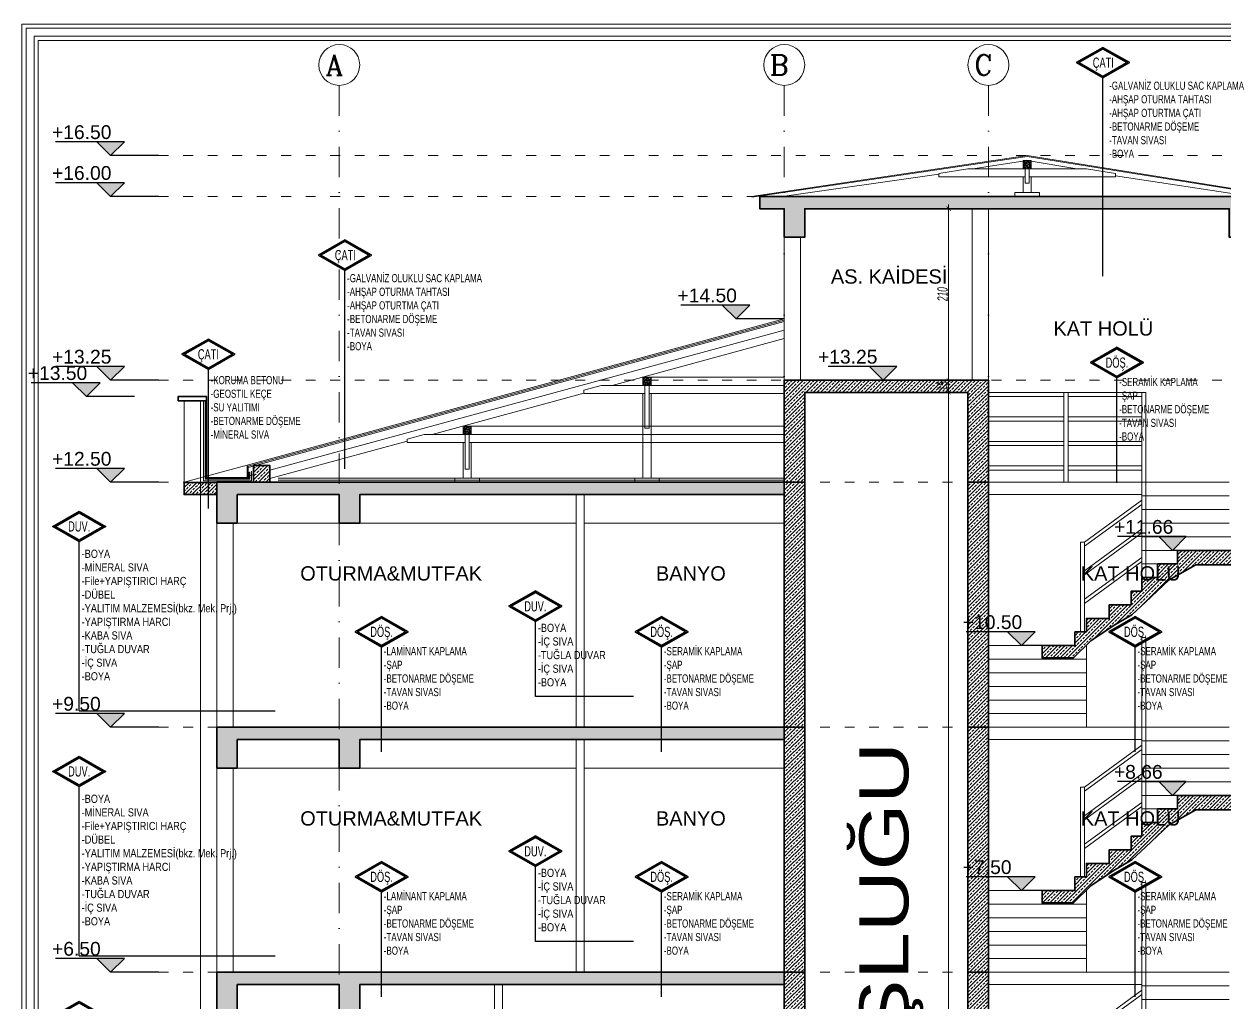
# Model space of a CAD drawing. Header units: millimetres. Extents: x -2145 to 33996, y -835 to 2363.
# Drawn here: x 23348 to 24819, y 467 to 1665 of the extents above; entities that cross this region are included whole.
import ezdxf
from ezdxf.enums import TextEntityAlignment as Align

# ---------------------------------------------------------------- set-up
doc = ezdxf.new("R2010")
doc.units = ezdxf.units.MM
for name, pattern in [('101_TA_921_251_SEC_500&200$0${ Origin Line }', [0]), ('ACAD_ISO03W100', [30, 12, -18]), ('DASHDOT', [1, 0.5, -0.25, 0, -0.25]), ('DASHED2', [0.375, 0.25, -0.125])]:
    doc.linetypes.add(name, pattern=pattern)
for name, color, linetype, lineweight in [('0709_İZOLASYON_Isı', 24, 'BATTING', 5), ('arcCGDM_antet', 85, 'Continuous', 20), ('görünüş 2', 253, 'Continuous', 9), ('m-sıva', 233, 'Continuous', 5), ('NET_AKS', 251, 'DASHDOT', 9), ('NET_AKS_YAZI', 31, 'DASHDOT', 9), ('NET_CATI_KAPLAMA', 254, 'Continuous', 13), ('NET_CATI_TASIYICI', 252, 'Continuous', 9), ('NET_DUVAR', 150, 'Continuous', 18), ('NET_GORUNUS_AKS', 9, 'ACAD_ISO03W100', 9), ('NET_GÖRÜNÜŞ_İNCE', 55, 'Continuous', 9), ('NET_KESİT_KOT', 104, 'Continuous', 25), ('NET_KOLON_TARAMA', 8, 'Continuous', 0), ('NET_TAŞIYICI', 1, 'Continuous', 35), ('NET_YAZI', 7, 'Continuous', 5), ('NET_ÖLÇÜ İÇ', 54, 'Continuous', 9), ('T-INCE', 254, 'Continuous', 0), ('T_INCE', 63, 'Continuous', 0), ('UM-YALITIM SU', 122, 'DASHED2', 15)]:
    doc.layers.add(name, color=color, linetype=linetype, lineweight=lineweight)
doc.layers.add('NET_YAZI_KATMAN', color=212, linetype='Continuous')
doc.layers.add('text', color=7, linetype='Continuous')
doc.styles.add('A-arial', font='arial.ttf')
doc.styles.add('ARIALTR', font='arial.ttf', dxfattribs={"width": 0.8, "height": 22.5})
doc.styles.add('BODRUM', font='swisscl.ttf', dxfattribs={"width": 0.8, "oblique": 5})
doc.styles.add('MAHAL', font='swisse.ttf', dxfattribs={"width": 0.8})
doc.styles.get("Standard").update_dxf_attribs({"font": 'arial.ttf'})
doc.styles.add('TAks_2', font='ROMANC', dxfattribs={"height": 5})
doc.linetypes.add('BATTING', pattern='A,0.00254,-2.54,[134,ltypeshp.shx,S=2.54,R=0,X=-2.54,Y=0],-5.08,[134,ltypeshp.shx,S=2.54,R=180,X=2.54,Y=0],-2.54', length=10.16254)
doc.dimstyles.new('olcu-50', dxfattribs={"dimscale": 0, "dimtxt": 12.5, "dimasz": 5, "dimexe": 10, "dimexo": 10, "dimgap": 1, "dimtad": 1, "dimdec": 1, "dimzin": 12, "dimtxsty": 'BODRUM', "dimblk": 'ARCHTICK', "dimcen": 8, "dimdle": 5, "dimclrd": 256, "dimclre": 256, "dimclrt": 256, "dimadec": 0, "dimazin": 2, "dimtfac": 1, "dimtdec": 1, "dimtix": 1, "dimtmove": 0, "dimatfit": 3, "dimldrblk": 'ARCHTICK', "dimfxl": 15, "dimfxlon": 1, "dimlwd": -1, "dimlwe": -1, "dimarcsym": 0})
pattern_1 = [(45, (-25702.658, -376.2804), (-4.490128, 4.490128), []), (45, (-25698.168, -376.2804), (-4.490128, 4.490128), [3.175, -1.5875])]
pattern_2 = [(45, (-25702.658, -376.2804), (-4.490128, 4.490128), []), (45, (-25698.168, -376.2804), (-4.490128, 4.490128), [3.175, -1.5875])]

# ---------------------------------------------------------------- blocks, each defined once
blk = doc.blocks.new('*U105')
blk.add_line((0, 0), (0, 128.3))
at = {"ltscale": 150}
for points in [[(32.8, 147), (0, 128.3), (-32.8, 147), (0, 165.8)], [(30.9, 147), (0, 129.4), (-30.9, 147), (0, 164.7)]]:
    blk.add_lwpolyline(points, close=True, dxfattribs=at)
blk.add_lwpolyline([(29, 147), (0, 130.5), (-29, 147), (0, 163.6), (29, 147)], dxfattribs=at)
at = {"style": 'MAHAL', "width": 0.65}
blk.add_attdef('POZ', text='', height=12.5, dxfattribs=at).set_placement((0, 147), align=Align.MIDDLE_CENTER)
blk = doc.blocks.new('*U107')
blk.add_line((0, 0), (0, 207))
at = {"ltscale": 150}
for points in [[(32.8, 225.8), (0, 207), (-32.8, 225.8), (0, 244.5)], [(30.9, 225.8), (0, 208.1), (-30.9, 225.8), (0, 243.4)]]:
    blk.add_lwpolyline(points, close=True, dxfattribs=at)
blk.add_lwpolyline([(29, 225.8), (0, 209.2), (-29, 225.8), (0, 242.4), (29, 225.8)], dxfattribs=at)
at = {"style": 'MAHAL', "width": 0.65}
blk.add_attdef('POZ', text='', height=12.5, dxfattribs=at).set_placement((0, 225.8), align=Align.MIDDLE_CENTER)
blk = doc.blocks.new('*U106')
blk.add_line((0, 0), (0, 91.9))
at = {"ltscale": 150}
for points in [[(32.8, 110.6), (0, 91.9), (-32.8, 110.6), (0, 129.3)], [(30.9, 110.6), (0, 92.9), (-30.9, 110.6), (0, 128.3)]]:
    blk.add_lwpolyline(points, close=True, dxfattribs=at)
blk.add_lwpolyline([(29, 110.6), (0, 94), (-29, 110.6), (0, 127.2), (29, 110.6)], dxfattribs=at)
at = {"style": 'MAHAL', "width": 0.65}
blk.add_attdef('POZ', text='', height=12.5, dxfattribs=at).set_placement((0, 110.6), align=Align.MIDDLE_CENTER)
blk = doc.blocks.new('A$C5e66993a')
at = {"layer": 'NET_KOLON_TARAMA'}
h = blk.add_hatch(dxfattribs=at)
h.set_pattern_fill('ANSI33', color=256)
h.set_pattern_definition(pattern_1)
h.paths.add_polyline_path([(-1265, -15), (-1785, -15), (-1785, -50), (-1810, -50), (-1810, -15), (-1935, -15), (-1935, -50), (-1960, -50), (-1960, 0), (-1265, 0)])
h = blk.add_hatch(dxfattribs=at)
h.set_pattern_fill('ANSI33', color=256)
h.set_pattern_definition(pattern_1)
h.paths.add_polyline_path([(-1265, 0), (-1240, 0), (-1240, -300), (-1265, -300)])
h = blk.add_hatch(dxfattribs=at)
h.set_pattern_fill('ANSI33', color=256)
h.set_pattern_definition(pattern_1)
h.paths.add_polyline_path([(-1040, 0), (-1015, 0), (-1015, -300), (-1040, -300)])
h = blk.add_hatch(dxfattribs=at)
h.set_pattern_fill('ANSI33', color=256)
h.set_pattern_definition([(45, (-25574.614, -504.1625), (-4.490128, 4.490128), []), (45, (-25570.124, -504.1625), (-4.490128, 4.490128), [3.175, -1.5875])])
h.paths.add_polyline_path([(-910.8, -215), (-949.2, -215), (-949.2, -200), (-909, -200), (-909, -183.3), (-895, -183.3), (-895, -166.6), (-867, -166.6), (-867, -150), (-840, -150), (-840, -133.3), (-827, -133.3), (-827, -116.6), (-807.9, -116.6), (-807.9, -100), (-783.2, -100), (-783.2, -83.4), (-715, -83.4), (-715, -101.1), (-761, -101.1), (-793.7, -119.3), (-822.6, -146.9), (-839.4, -162.1), (-862.1, -175.7), (-889.6, -194.2)])
at = {"layer": 'NET_DUVAR'}
for p, q in [((-1520, -15), (-1520, -300)), ((-1520, -15), (-1520, -300)), ((-1510, -15), (-1510, -300)), ((-1510, -15), (-1510, -300)), ((-1960, -50), (-1960, -300)), ((-1940, -50), (-1940, -300))]:
    blk.add_line(p, q, dxfattribs=at)
at = {"layer": 'NET_GÖRÜNÜŞ_İNCE'}
for p, q in [((-897.1, -73.3), (-827, -22)), ((-897.1, -78.3), (-827, -27)), ((-897.1, -108.3), (-827, -57)), ((-897.1, -113.3), (-827, -62)), ((-897.1, -143.3), (-827, -92)), ((-897.1, -148.3), (-827, -97))]:
    blk.add_line(p, q, dxfattribs=at)
for points in [[(-827, -116.6), (-822, -116.6), (-822, 110), (-827, 110)], [(-902.1, -183.3), (-897.1, -183.3), (-897.1, -73.3), (-902.1, -73.3)]]:
    blk.add_lwpolyline(points, close=True, dxfattribs=at)
at = {"layer": 'NET_TAŞIYICI'}
for points in [[(-1265, -15), (-1785, -15), (-1785, -50), (-1810, -50), (-1810, -15), (-1935, -15), (-1935, -50), (-1960, -50), (-1960, 0), (-1265, 0)], [(-1265, 0), (-1240, 0), (-1240, -300), (-1265, -300)], [(-1040, 0), (-1015, 0), (-1015, -300), (-1040, -300)]]:
    blk.add_lwpolyline(points, close=True, dxfattribs=at)
blk.add_lwpolyline([(-715, -101.1), (-761, -101.1), (-793.7, -119.3), (-822.6, -146.9), (-839.4, -162.1), (-862.1, -175.7), (-889.6, -194.2), (-910.8, -215), (-949.2, -215), (-949.2, -200), (-909, -200), (-909, -183.3), (-895, -183.3), (-895, -166.6), (-867, -166.6), (-867, -150), (-840, -150), (-840, -133.3), (-827, -133.3), (-827, -116.6), (-807.9, -116.6), (-807.9, -100), (-783.2, -100), (-783.2, -83.4), (-715, -83.4)], dxfattribs=at)
at = {"layer": 'NET_YAZI_KATMAN'}
for p, q in [((-1449.6, -262.4), (-1569.9, -262.4)), ((-2128.6, -279.8), (-1888.7, -279.8))]:
    blk.add_line(p, q, dxfattribs=at)
at = {"layer": 'NET_ÖLÇÜ İÇ'}
blk.add_lwpolyline([(-1980, -300), (-1980, 0)], dxfattribs=at)
at = {"layer": 'T-INCE'}
for p, q in [((-720, 0), (-827, 0)), ((-827, 0), (-827, -123.5)), ((-720, -16.7), (-827, -16.7)), ((-720, -33.3), (-827, -33.3)), ((-1935, -50), (-1810, -50)), ((-1785, -50), (-1520, -50)), ((-1510, -50), (-1265, -50)), ((-720, -50), (-827, -50)), ((-715, -66.7), (-827, -66.7)), ((-783.2, -83.4), (-827, -83.4)), ((-807.9, -100), (-827, -100)), ((-949.2, -200), (-1015, -200)), ((-895, -199.5), (-895, -300)), ((-1015, -216.7), (-895, -216.7)), ((-1015, -233.3), (-895, -233.3)), ((-1015, -250), (-895, -250)), ((-1015, -266.7), (-895, -266.7)), ((-1015, -283.3), (-895, -283.3)), ((-1015, -300), (-895, -300))]:
    blk.add_line(p, q, dxfattribs=at)
for points in [[(-1015, 0), (-827, 0)], [(-1015, -15), (-827, -15)]]:
    blk.add_lwpolyline(points, dxfattribs=at)
at = {"layer": 'NET_YAZI_KATMAN', "xscale": 1.000033247630419, "yscale": 1.000033247630419, "zscale": 1.000033247630419}
blk.add_blockref('*U107', (-2128.6, -279.8), dxfattribs=at).add_auto_attribs({'POZ': 'DUV.'})
at = {"layer": 'NET_YAZI_KATMAN'}
ref = blk.add_blockref('*U106', (-1569.9, -262.4), dxfattribs=dict(at, xscale=-1.000033247630419, yscale=1.000033247630419, zscale=1.000033247630419))
ref.add_attrib('POZ', 'DUV.', dxfattribs={"layer": '0', "height": 12.5, "style": 'MAHAL', "width": 0.65}).set_placement((-1569.9, -151.8), align=Align.MIDDLE_CENTER)
ref = blk.add_blockref('*U105', (-1758.2, -330.1), dxfattribs=dict(at, xscale=-1.000033247630419, yscale=1.000033247630419, zscale=1.000033247630419))
ref.add_attrib('POZ', 'DÖŞ.', dxfattribs={"layer": '0', "height": 12.5, "style": 'MAHAL', "width": 0.65}).set_placement((-1758.2, -183.1), align=Align.MIDDLE_CENTER)
ref = blk.add_blockref('*U105', (-1415.2, -330.1), dxfattribs=dict(at, xscale=-1.000033247630419, yscale=1.000033247630419, zscale=1.000033247630419))
ref.add_attrib('POZ', 'DÖŞ.', dxfattribs={"layer": '0', "height": 12.5, "style": 'MAHAL', "width": 0.65}).set_placement((-1415.2, -183.1), align=Align.MIDDLE_CENTER)
ref = blk.add_blockref('*U105', (-835.1, -330.1), dxfattribs=dict(at, xscale=-1.000033247630419, yscale=1.000033247630419, zscale=1.000033247630419))
ref.add_attrib('POZ', 'DÖŞ.', dxfattribs={"layer": '0', "height": 12.5, "style": 'MAHAL', "width": 0.65}).set_placement((-835.1, -183.1), align=Align.MIDDLE_CENTER)
at = {"layer": 'NET_YAZI_KATMAN', "char_height": 10, "attachment_point": 1, "style": 'ARIALTR'}
for s, insert, width in [(' -BOYA\\P -MİNERAL SIVA\\P -File+YAPIŞTIRICI HARÇ\\P -DÜBEL\\P -YALITIM MALZEMESİ(bkz. Mek. Prj.)\\P -YAPIŞTIRMA HARCI\\P -KABA SIVA\\P -TUĞLA DUVAR\\P -İÇ SIVA\\P -BOYA', (-2128.6, -82.5), 193.343), (' -BOYA\\P -İÇ SIVA\\P -TUĞLA DUVAR\\P -İÇ SIVA\\P -BOYA', (-1569.9, -173.2), 203.343), ('{\\W0.7; -LAMİNANT KAPLAMA\\P -ŞAP\\P -BETONARME DÖŞEME\\P -TAVAN SIVASI\\P -BOYA}', (-1758.2, -201.8), 203.343), ('{\\W0.7; -SERAMİK KAPLAMA\\P -ŞAP\\P -BETONARME DÖŞEME\\P -TAVAN SIVASI\\P -BOYA}', (-1415.2, -201.8), 203.343), ('{\\W0.7; -SERAMİK KAPLAMA\\P -ŞAP\\P -BETONARME DÖŞEME\\P -TAVAN SIVASI\\P -BOYA}', (-835.1, -201.8), 203.343)]:
    blk.add_mtext(s, dxfattribs=dict(at, insert=insert, width=width))
at = {"layer": 'text', "linetype": 'Continuous', "char_height": 17.5, "attachment_point": 2, "line_spacing_factor": 0.9}
for s, insert, width in [('OTURMA&MUTFAK', (-1746.5, -102.8), 180), ('BANYO', (-1379.4, -102.8), 180), ('KAT HOLÜ', (-840.7, -102.8), 188.275)]:
    blk.add_mtext(s, dxfattribs=dict(at, insert=insert, width=width))
blk = doc.blocks.new('A$Cfb3bce43')
at = {"layer": 'NET_KOLON_TARAMA'}
h = blk.add_hatch(dxfattribs=at)
h.set_pattern_fill('ANSI33', color=256)
h.set_pattern_definition(pattern_2)
h.paths.add_polyline_path([(-1265, -15), (-1785, -15), (-1785, -50), (-1810, -50), (-1810, -15), (-1935, -15), (-1935, -50), (-1960, -50), (-1960, 0), (-1265, 0)])
h = blk.add_hatch(dxfattribs=at)
h.set_pattern_fill('ANSI33', color=256)
h.set_pattern_definition(pattern_2)
h.paths.add_polyline_path([(-1265, 0), (-1240, 0), (-1240, -300), (-1265, -300)])
h = blk.add_hatch(dxfattribs=at)
h.set_pattern_fill('ANSI33', color=256)
h.set_pattern_definition(pattern_2)
h.paths.add_polyline_path([(-1040, 0), (-1015, 0), (-1015, -300), (-1040, -300)])
at = {"layer": 'NET_DUVAR'}
for p, q in [((-1620, -15), (-1620, -300)), ((-1620, -15), (-1620, -300)), ((-1610, -15), (-1610, -300)), ((-1610, -15), (-1610, -300))]:
    blk.add_line(p, q, dxfattribs=at)
at = {"layer": 'NET_GÖRÜNÜŞ_İNCE'}
for p, q in [((-897.1, -73.3), (-827, -22)), ((-897.1, -78.3), (-827, -27))]:
    blk.add_line(p, q, dxfattribs=at)
blk.add_lwpolyline([(-827, -116.6), (-822, -116.6), (-822, 110), (-827, 110)], close=True, dxfattribs=at)
at = {"layer": 'NET_TAŞIYICI'}
for points in [[(-1265, -15), (-1785, -15), (-1785, -50), (-1810, -50), (-1810, -15), (-1935, -15), (-1935, -50), (-1960, -50), (-1960, 0), (-1265, 0)], [(-1265, 0), (-1240, 0), (-1240, -300), (-1265, -300)], [(-1040, 0), (-1015, 0), (-1015, -300), (-1040, -300)]]:
    blk.add_lwpolyline(points, close=True, dxfattribs=at)
at = {"layer": 'T-INCE'}
for p, q in [((-720, 0), (-827, 0)), ((-827, 0), (-827, -123.5)), ((-720, -16.7), (-827, -16.7)), ((-720, -33.3), (-827, -33.3))]:
    blk.add_line(p, q, dxfattribs=at)
for points in [[(-1980, -300), (-1980, 0)], [(-1015, 0), (-827, 0)], [(-1015, -15), (-827, -15)]]:
    blk.add_lwpolyline(points, dxfattribs=at)
at = {"layer": 'NET_YAZI_KATMAN', "xscale": 1.000033247630419, "yscale": 1.000033247630419, "zscale": 1.000033247630419}
blk.add_blockref('*U107', (-2128.6, -279.8), dxfattribs=at).add_auto_attribs({'POZ': 'DUV.'})
blk = doc.blocks.new('*U44')
blk.add_line((0, 0), (0, 242.8))
at = {"ltscale": 150}
for points in [[(32.8, 261.5), (0, 242.8), (-32.8, 261.5), (0, 280.2)], [(30.9, 261.5), (0, 243.8), (-30.9, 261.5), (0, 279.1)]]:
    blk.add_lwpolyline(points, close=True, dxfattribs=at)
blk.add_lwpolyline([(29, 261.5), (0, 244.9), (-29, 261.5), (0, 278.1), (29, 261.5)], dxfattribs=at)
at = {"style": 'MAHAL', "width": 0.65}
blk.add_attdef('POZ', text='', height=12.5, dxfattribs=at).set_placement((0, 261.5), align=Align.MIDDLE_CENTER)
blk = doc.blocks.new('kot_kesit')
for p, q in [((-25, 25), (100, 25)), ((0, 0), (-25, 25)), ((0, 0), (25, 25)), ((-87.5, 0), (0, 0))]:
    blk.add_line(p, q)
blk.add_solid([(25, 25), (-25, 25), (0, 0)])
at = {"style": 'A-arial'}
blk.add_attdef('KOT', (37.2, 30.1), '', height=25, dxfattribs=at)
blk = doc.blocks.new('*U1895')
blk.add_line((0, 0), (0, 170.1))
at = {"ltscale": 150}
for points in [[(32.8, 188.8), (0, 170.1), (-32.8, 188.8), (0, 207.5)], [(30.9, 188.8), (0, 171.2), (-30.9, 188.8), (0, 206.5)]]:
    blk.add_lwpolyline(points, close=True, dxfattribs=at)
blk.add_lwpolyline([(29, 188.8), (0, 172.2), (-29, 188.8), (0, 205.4), (29, 188.8)], dxfattribs=at)
at = {"style": 'MAHAL', "width": 0.65}
blk.add_attdef('POZ', text='', height=12.5, dxfattribs=at).set_placement((0, 188.8), align=Align.MIDDLE_CENTER)
blk = doc.blocks.new('_ArchTick')
at = {"color": 0, "linetype": 'ByBlock', "const_width": 0.15}
blk.add_lwpolyline([(-0.5, -0.5), (0.5, 0.5)], dxfattribs=at)
blk = doc.blocks.new('*D2217')
at = {"layer": 'Defpoints', "color": 0, "transparency": 16777216}
for p in [(24480.9, 1439.2), (24480.9, 1229.2), (24480.9, 1229.2)]:
    blk.add_point(p, dxfattribs=at)
at = {"layer": 'NET_ÖLÇÜ İÇ', "transparency": 16777216}
for p, q in [((24480.9, 1444.2), (24480.9, 1224.2)), ((24480.9, 1439.2), (24490.9, 1439.2)), ((24480.9, 1229.2), (24490.9, 1229.2))]:
    blk.add_line(p, q, dxfattribs=at)
at = {"layer": 'NET_ÖLÇÜ İÇ', "transparency": 16777216, "xscale": 5, "yscale": 5, "zscale": 5}
for p, rotation in [((24480.9, 1439.2), 90), ((24480.9, 1229.2), 270)]:
    blk.add_blockref('_ArchTick', p, dxfattribs=dict(at, rotation=rotation))
at = {"layer": 'NET_ÖLÇÜ İÇ', "transparency": 16777216, "insert": (24473.5, 1334.2), "char_height": 12.5, "attachment_point": 5, "rotation": 90, "style": 'BODRUM'}
blk.add_mtext('210', dxfattribs=at)
blk = doc.blocks.new('*D2218')
at = {"layer": 'Defpoints', "color": 0, "transparency": 16777216}
for p in [(24480.9, 1229.2), (24480.9, 1214.2), (24480.9, 1214.2)]:
    blk.add_point(p, dxfattribs=at)
at = {"layer": 'NET_ÖLÇÜ İÇ', "transparency": 16777216}
for p, q in [((24480.9, 1234.2), (24480.9, 1209.2)), ((24480.9, 1229.2), (24490.9, 1229.2)), ((24480.9, 1214.2), (24470.9, 1214.2))]:
    blk.add_line(p, q, dxfattribs=at)
at = {"layer": 'NET_ÖLÇÜ İÇ', "transparency": 16777216, "xscale": 5, "yscale": 5, "zscale": 5}
for p, rotation in [((24480.9, 1229.2), 90), ((24480.9, 1214.2), 270)]:
    blk.add_blockref('_ArchTick', p, dxfattribs=dict(at, rotation=rotation))
at = {"layer": 'NET_ÖLÇÜ İÇ', "transparency": 16777216, "insert": (24473.5, 1221.7), "char_height": 12.5, "attachment_point": 5, "rotation": 90, "style": 'BODRUM'}
blk.add_mtext('15', dxfattribs=at)
blk = doc.blocks.new('*D2219')
at = {"layer": 'Defpoints', "color": 0, "transparency": 16777216}
for p in [(24480.9, 1214.2), (24480.9, -445.8), (24480.9, -445.8)]:
    blk.add_point(p, dxfattribs=at)
at = {"layer": 'NET_ÖLÇÜ İÇ', "transparency": 16777216}
for p, q in [((24480.9, 1214.2), (24470.9, 1214.2)), ((24480.9, 1219.2), (24480.9, -450.8)), ((24480.9, -445.8), (24490.9, -445.8))]:
    blk.add_line(p, q, dxfattribs=at)
at = {"layer": 'NET_ÖLÇÜ İÇ', "transparency": 16777216, "xscale": 5, "yscale": 5, "zscale": 5}
for p, rotation in [((24480.9, 1214.2), 90), ((24480.9, -445.8), 270)]:
    blk.add_blockref('_ArchTick', p, dxfattribs=dict(at, rotation=rotation))
at = {"layer": 'NET_ÖLÇÜ İÇ', "transparency": 16777216, "insert": (24473.5, 384.2), "char_height": 12.5, "attachment_point": 5, "rotation": 90, "style": 'BODRUM'}
blk.add_mtext('1660', dxfattribs=at)

msp = doc.modelspace()

# ---------------------------------------------------------------- hatches: boundary and pattern name
at = {"layer": 'NET_CATI_KAPLAMA', "linetype": 'ByBlock'}
h = msp.add_hatch(dxfattribs=at)
h.set_pattern_fill('GOST_WOOD', color=256, scale=0.5, angle=45)
h.set_pattern_definition([(135, (7935.8608, -12465.114), (2.12132034, 2.12132034), [5, -1]), (135, (7937.275, -12465.114), (2.12132034, 2.12132034), [3, -0.75, 1.5, -0.75]), (135, (7939.0428, -12465.4674), (2.12132034, 2.12132034), [5, -1])])
h.paths.add_polyline_path([(24572.11, 1498.09), (24582.11, 1498.09), (24582.11, 1488.09), (24572.11, 1488.09)])
h = msp.add_hatch(dxfattribs=at)
h.set_pattern_fill('GOST_WOOD', color=256, scale=0.5, angle=45)
h.set_pattern_definition([(135, (7470.1744, -12730.4822), (2.12132034, 2.12132034), [5, -1]), (135, (7471.5886, -12730.4822), (2.12132034, 2.12132034), [3, -0.75, 1.5, -0.75]), (135, (7473.3563, -12730.8357), (2.12132034, 2.12132034), [5, -1])])
h.paths.add_polyline_path([(24106.43, 1232.72), (24116.43, 1232.72), (24116.43, 1222.72), (24106.43, 1222.72)])
h = msp.add_hatch(dxfattribs=at)
h.set_pattern_fill('GOST_WOOD', color=256, scale=0.5, angle=45)
h.set_pattern_definition([(135, (7250.0324, -12790.4822), (2.12132034, 2.12132034), [5, -1]), (135, (7251.4466, -12790.4822), (2.12132034, 2.12132034), [3, -0.75, 1.5, -0.75]), (135, (7253.2143, -12790.8357), (2.12132034, 2.12132034), [5, -1])])
h.paths.add_polyline_path([(23886.29, 1172.72), (23896.29, 1172.72), (23896.29, 1162.72), (23886.29, 1162.72)])
at = {"layer": 'NET_KOLON_TARAMA'}
h = msp.add_hatch(dxfattribs=at)
h.set_pattern_fill('ANSI33', color=256)
h.set_pattern_definition([(45, (1158.628, 151.003), (-4.490128, 4.490128), []), (45, (1163.1184, 151.003), (-4.490128, 4.490128), [3.175, -1.5875])])
h.paths.add_polyline_path([(24879.61, 1454.16), (24249.61, 1454.16), (24249.61, 1439.16), (24279.61, 1439.16), (24279.61, 1404.16), (24304.61, 1404.16), (24304.61, 1439.16), (24824.61, 1439.16), (24824.61, 1404.16), (24849.61, 1404.16), (24849.61, 1439.16), (24879.61, 1439.16)])
h = msp.add_hatch(dxfattribs=at)
h.set_pattern_fill('ANSI33', color=256)
h.set_pattern_definition([(45, (-158.044, 0), (-4.490128, 4.490128), []), (45, (-153.5536, 0), (-4.490128, 4.490128), [3.175, -1.5875])])
h.paths.add_polyline_path([(24304.61, 1104.16), (24304.61, 1214.16), (24504.61, 1214.16), (24504.61, 1104.16), (24529.61, 1104.16), (24529.61, 1229.16), (24279.61, 1229.16), (24279.61, 1104.16)])
h = msp.add_hatch(dxfattribs=at)
h.set_pattern_fill('ANSI33', color=256)
h.paths.add_polyline_path([(23629.61, 1124.59), (23649.61, 1124.59), (23649.61, 1104.16), (23629.61, 1104.16)])
h = msp.add_hatch(dxfattribs=at)
h.set_pattern_fill('ANSI33', color=256)
h.set_pattern_definition([(45, (-419722.6625, -4422380.701), (-4.4901280605, 4.4901280605), []), (45, (-419718.1723, -4422380.701), (-4.4901280605, 4.4901280605), [3.175, -1.5875])])
h.paths.add_polyline_path([(23544.61, 1089.16), (23544.61, 1104.11), (23584.61, 1104.11), (23584.61, 1089.16)])

# ---------------------------------------------------------------- linework, layer by layer
at = {"layer": '0709_İZOLASYON_Isı', "linetype": 'Continuous', "ltscale": 0.124}
msp.add_lwpolyline([(23659.61, 1109.16), (24279.61, 1109.16)], dxfattribs=at)
at = {"layer": '0709_İZOLASYON_Isı', "ltscale": 0.124}
msp.add_lwpolyline([(23659.61, 1106.66), (24279.61, 1106.66)], dxfattribs=at)
at = {"layer": 'arcCGDM_antet', "ltscale": 10}
for points in [[(23345.97, 1665.32), (25845.97, 1665.32), (25845.97, -834.68), (23345.97, -834.68)], [(23350.97, 1660.32), (25840.97, 1660.32), (25840.97, -829.68), (23350.97, -829.68)], [(23360.97, 1650.32), (25830.97, 1650.32), (25830.97, -769.68), (23360.97, -769.68)], [(23365.97, 1645.32), (25825.97, 1645.32), (25825.97, -764.68), (23365.97, -764.68)]]:
    msp.add_lwpolyline(points, close=True, dxfattribs=at)
at = {"layer": 'görünüş 2'}
for points in [[(24889.61, 1454.16), (24577.11, 1504.16), (24239.61, 1454.16)], [(24889.46, 1453.17), (24577.11, 1503.15), (24239.77, 1453.17)], [(24637.92, 1488.09), (24577.11, 1498.09), (24510.62, 1488.09)], [(24468.79, 1481.29), (24276.99, 1454.16)], [(24852.23, 1454.16), (24685.44, 1479.57)]]:
    msp.add_lwpolyline(points, dxfattribs=at)
at = {"layer": 'm-sıva'}
for points in [[(23625.08, 1117.01), (23625.08, 1108.16), (23570.17, 1108.16), (23570.17, 1204.16)], [(23623.08, 1116.41), (23623.08, 1110.16), (23572.17, 1110.16), (23572.17, 1204.16)]]:
    msp.add_lwpolyline(points, dxfattribs=at)
at = {"layer": 'NET_AKS', "ltscale": 75}
for p, q in [((23734.61, 1590.21), (23734.61, -766.24)), ((24279.61, 1590.21), (24279.61, -766.24)), ((24529.61, 1590.21), (24529.61, -766.24))]:
    msp.add_line(p, q, dxfattribs=at)
at = {"layer": 'NET_AKS', "linetype": 'Continuous', "ltscale": 100}
for centre in [(23734.61, 1615.21), (24279.61, 1615.21), (24529.61, 1615.21)]:
    msp.add_circle(centre, 25, dxfattribs=at)
at = {"layer": 'NET_CATI_KAPLAMA'}
for p, q in [((23621.61, 1125.11), (24279.61, 1304.16)), ((23623.11, 1122.44), (24279.61, 1301.06))]:
    msp.add_line(p, q, dxfattribs=at)
at = {"layer": 'NET_CATI_KAPLAMA', "linetype": '101_TA_921_251_SEC_500&200$0${ Origin Line }'}
msp.add_line((23544.61, 1104.16), (23621.61, 1125.11), dxfattribs=at)
at = {"layer": 'NET_CATI_KAPLAMA', "linetype": 'ByBlock'}
for points in [[(24572.11, 1498.09), (24582.11, 1498.09), (24582.11, 1488.09), (24572.11, 1488.09), (24572.11, 1498.09)], [(24106.43, 1232.72), (24116.43, 1232.72), (24116.43, 1222.72), (24106.43, 1222.72), (24106.43, 1232.72)], [(23886.29, 1172.72), (23896.29, 1172.72), (23896.29, 1162.72), (23886.29, 1162.72), (23886.29, 1172.72)]]:
    msp.add_lwpolyline(points, dxfattribs=at)
at = {"layer": 'NET_CATI_KAPLAMA'}
msp.add_lwpolyline([(24279.61, 1302.63), (23623.11, 1124.01), (23623.11, 1109.44), (23621.61, 1109.44), (23621.61, 1125.11)], dxfattribs=at)
at = {"layer": 'NET_CATI_TASIYICI'}
for p, q in [((24468.79, 1482.35), (24504.51, 1488.09)), ((24504.51, 1488.09), (24649.72, 1488.09)), ((24685.44, 1482.35), (24649.72, 1488.09)), ((24468.79, 1478.09), (24468.79, 1482.35)), ((24468.79, 1478.09), (24574.61, 1478.09)), ((24572.11, 1459.16), (24572.11, 1478.09)), ((24579.61, 1478.09), (24685.44, 1478.09)), ((24582.11, 1459.16), (24582.11, 1478.09)), ((24685.44, 1478.09), (24685.44, 1482.35)), ((23649.61, 1119.01), (24279.61, 1290.42)), ((24068.88, 1222.72), (24279.61, 1280.06)), ((24034.26, 1216.98), (24055.36, 1222.72)), ((24055.36, 1222.72), (24279.61, 1222.72)), ((24116.43, 1232.72), (24279.61, 1232.72)), ((23848.36, 1162.72), (24034.26, 1213.3)), ((24034.26, 1212.72), (24034.26, 1216.98)), ((24034.26, 1212.72), (24108.93, 1212.72)), ((24106.43, 1109.16), (24106.43, 1212.72)), ((24113.93, 1212.72), (24279.61, 1212.72)), ((24116.43, 1109.16), (24116.43, 1212.72)), ((23817.58, 1156.98), (23838.68, 1162.72)), ((23838.68, 1162.72), (24279.61, 1162.72)), ((23896.29, 1172.72), (24279.61, 1172.72)), ((23649.61, 1108.65), (23817.58, 1154.35)), ((23817.58, 1152.72), (23817.58, 1156.98)), ((23817.58, 1152.72), (23888.79, 1152.72)), ((23886.29, 1109.16), (23886.29, 1152.72)), ((23893.79, 1152.72), (24279.61, 1152.72)), ((23896.29, 1109.16), (23896.29, 1152.72)), ((23625.81, 1112.53), (23629.61, 1113.57))]:
    msp.add_line(p, q, dxfattribs=at)
for points in [[(24579.61, 1488.09), (24579.61, 1470.33), (24574.61, 1470.33), (24574.61, 1488.09)], [(24577.11, 1454.16), (24592.11, 1454.16), (24592.11, 1459.16), (24562.11, 1459.16), (24562.11, 1454.16), (24577.11, 1454.16)], [(24113.93, 1222.72), (24113.93, 1170.33), (24108.93, 1170.33), (24108.93, 1222.72)], [(23893.79, 1162.72), (23893.79, 1120.33), (23888.79, 1120.33), (23888.79, 1162.72)], [(23891.29, 1104.16), (23906.29, 1104.16), (23906.29, 1109.16), (23876.29, 1109.16), (23876.29, 1104.16), (23891.29, 1104.16)], [(24111.43, 1104.16), (24126.43, 1104.16), (24126.43, 1109.16), (24096.43, 1109.16), (24096.43, 1104.16), (24111.43, 1104.16)]]:
    msp.add_lwpolyline(points, dxfattribs=at)
at = {"layer": 'NET_DUVAR'}
for p, q in [((24509.61, 1229.16), (24509.61, 1439.16)), ((24529.61, 1229.16), (24529.61, 1439.16)), ((24279.61, 1229.16), (24279.61, 1404.16)), ((24299.61, 1229.16), (24299.61, 1404.16))]:
    msp.add_line(p, q, dxfattribs=at)
msp.add_lwpolyline([(23544.61, 1104.11), (23544.61, 1204.11), (23564.61, 1204.11), (23564.61, 1104.11)], dxfattribs=at)
at = {"layer": 'NET_GORUNUS_AKS'}
for points in [[(23513.58, 1504.16), (25686.8, 1504.16)], [(23513.58, 1454.16), (25686.8, 1454.16)], [(23513.58, 1229.16), (25686.8, 1229.16)], [(23513.58, 1104.16), (25686.8, 1104.16)], [(23513.58, 804.16), (25686.8, 804.16)], [(23513.58, 504.16), (25686.8, 504.16)]]:
    msp.add_lwpolyline(points, dxfattribs=at)
at = {"layer": 'NET_GÖRÜNÜŞ_İNCE'}
for p, q in [((24529.61, 1214.16), (24717.58, 1214.16)), ((24622.19, 1209.16), (24529.61, 1209.16)), ((24717.58, 1209.16), (24627.19, 1209.16)), ((24529.61, 1184.16), (24622.19, 1184.16)), ((24622.19, 1179.16), (24529.61, 1179.16)), ((24627.19, 1184.16), (24717.58, 1184.16)), ((24717.58, 1179.16), (24627.19, 1179.16)), ((24529.61, 1154.16), (24622.19, 1154.16)), ((24622.19, 1149.16), (24529.61, 1149.16)), ((24627.19, 1154.16), (24717.58, 1154.16)), ((24717.58, 1149.16), (24627.19, 1149.16)), ((24529.61, 1124.16), (24622.19, 1124.16)), ((24622.19, 1119.16), (24529.61, 1119.16)), ((24627.19, 1124.16), (24717.58, 1124.16)), ((24717.58, 1119.16), (24627.19, 1119.16))]:
    msp.add_line(p, q, dxfattribs=at)
for points in [[(24622.19, 1104.16), (24627.19, 1104.16), (24627.19, 1214.16), (24622.19, 1214.16)], [(24717.58, 1104.16), (24722.58, 1104.16), (24722.58, 1214.16), (24717.58, 1214.16)]]:
    msp.add_lwpolyline(points, close=True, dxfattribs=at)
at = {"layer": 'NET_TAŞIYICI'}
for points in [[(24879.61, 1454.16), (24249.61, 1454.16), (24249.61, 1439.16), (24279.61, 1439.16), (24279.61, 1404.16), (24304.61, 1404.16), (24304.61, 1439.16), (24824.61, 1439.16), (24824.61, 1404.16), (24849.61, 1404.16), (24849.61, 1439.16), (24879.61, 1439.16)], [(24304.61, 1104.16), (24304.61, 1214.16), (24504.61, 1214.16), (24504.61, 1104.16), (24529.61, 1104.16), (24529.61, 1229.16), (24279.61, 1229.16), (24279.61, 1104.16)], [(23537.11, 1204.11), (23572.11, 1204.11), (23572.11, 1209.11), (23537.11, 1209.11)], [(23629.61, 1124.59), (23649.61, 1124.59), (23649.61, 1104.16), (23629.61, 1104.16)], [(23584.61, 1104.11), (23544.61, 1104.11), (23544.61, 1089.16), (23584.61, 1089.16)]]:
    msp.add_lwpolyline(points, close=True, dxfattribs=at)
at = {"layer": 'T_INCE', "linetype": 'BATTING', "ltscale": 0.2}
msp.add_lwpolyline([(23627.08, 1117.61), (23627.08, 1106.16), (23568.17, 1106.16), (23568.17, 1204.16)], dxfattribs=at)
at = {"layer": 'UM-YALITIM SU', "ltscale": 10, "const_width": 1.04}
msp.add_lwpolyline([(23624.08, 1116.71), (23624.08, 1109.16), (23571.17, 1109.16), (23571.17, 1204.16)], dxfattribs=at)

# ---------------------------------------------------------------- block references
at = {"layer": 'NET_KESİT_KOT'}
ref = msp.add_blockref('kot_kesit', (23454.51, 1504.16), dxfattribs=dict(at, xscale=-0.6749999999999999, yscale=0.6749999999999999, zscale=0.6749999999999999))
ref.add_attrib('KOT', '+16.50', (23382.78, 1524.5), dxfattribs={"layer": '0', "height": 16.875, "style": 'A-arial'})
ref = msp.add_blockref('kot_kesit', (23454.51, 1454.16), dxfattribs=dict(at, xscale=-0.6749999999999999, yscale=0.6749999999999999, zscale=0.6749999999999999))
ref.add_attrib('KOT', '+16.00', (23382.78, 1474.5), dxfattribs={"layer": '0', "height": 16.875, "style": 'A-arial'})
ref = msp.add_blockref('kot_kesit', (24220.55, 1304.16), dxfattribs=dict(at, xscale=-0.6749999999999999, yscale=0.6749999999999999, zscale=0.6749999999999999))
ref.add_attrib('KOT', '+14.50', (24148.82, 1324.5), dxfattribs={"layer": '0', "height": 16.875, "style": 'A-arial'})
ref = msp.add_blockref('kot_kesit', (23454.51, 1229.16), dxfattribs=dict(at, xscale=-0.6749999999999999, yscale=0.6749999999999999, zscale=0.6749999999999999))
ref.add_attrib('KOT', '+13.25', (23382.78, 1249.5), dxfattribs={"layer": '0', "height": 16.875, "style": 'A-arial'})
ref = msp.add_blockref('kot_kesit', (24400.68, 1229.16), dxfattribs=dict(at, xscale=-0.6749999999999999, yscale=0.6749999999999999, zscale=0.6749999999999999))
ref.add_attrib('KOT', '+13.25', (24320.96, 1249.5), dxfattribs={"layer": '0', "height": 16.875, "style": 'A-arial'})
ref = msp.add_blockref('kot_kesit', (23424.86, 1209.11), dxfattribs=dict(at, xscale=-0.6749999999999999, yscale=0.6749999999999999, zscale=0.6749999999999999))
ref.add_attrib('KOT', '+13.50', (23353.13, 1229.45), dxfattribs={"layer": '0', "height": 16.875, "style": 'A-arial'})
ref = msp.add_blockref('kot_kesit', (23454.51, 1104.16), dxfattribs=dict(at, xscale=-0.6749999999999999, yscale=0.6749999999999999, zscale=0.6749999999999999))
ref.add_attrib('KOT', '+12.50', (23382.78, 1124.5), dxfattribs={"layer": '0', "height": 16.875, "style": 'A-arial'})
ref = msp.add_blockref('kot_kesit', (24755.06, 1020.81), dxfattribs=dict(at, xscale=-0.6749999999999999, yscale=0.6749999999999999, zscale=0.6749999999999999))
ref.add_attrib('KOT', '+11.66', (24683.33, 1041.15), dxfattribs={"layer": '0', "height": 16.875, "style": 'A-arial'})
ref = msp.add_blockref('kot_kesit', (24570.04, 904.18), dxfattribs=dict(at, xscale=-0.6749999999999999, yscale=0.6749999999999999, zscale=0.6749999999999999))
ref.add_attrib('KOT', '+10.50', (24498.31, 924.52), dxfattribs={"layer": '0', "height": 16.875, "style": 'A-arial'})
ref = msp.add_blockref('kot_kesit', (23454.51, 804.16), dxfattribs=dict(at, xscale=-0.6749999999999999, yscale=0.6749999999999999, zscale=0.6749999999999999))
ref.add_attrib('KOT', '+9.50', (23382.78, 824.5), dxfattribs={"layer": '0', "height": 16.875, "style": 'A-arial'})
ref = msp.add_blockref('kot_kesit', (24755.06, 720.81), dxfattribs=dict(at, xscale=-0.6749999999999999, yscale=0.6749999999999999, zscale=0.6749999999999999))
ref.add_attrib('KOT', '+8.66', (24683.33, 741.15), dxfattribs={"layer": '0', "height": 16.875, "style": 'A-arial'})
ref = msp.add_blockref('kot_kesit', (24570.04, 604.18), dxfattribs=dict(at, xscale=-0.6749999999999999, yscale=0.6749999999999999, zscale=0.6749999999999999))
ref.add_attrib('KOT', '+7.50', (24498.31, 624.52), dxfattribs={"layer": '0', "height": 16.875, "style": 'A-arial'})
ref = msp.add_blockref('kot_kesit', (23454.51, 504.16), dxfattribs=dict(at, xscale=-0.6749999999999999, yscale=0.6749999999999999, zscale=0.6749999999999999))
ref.add_attrib('KOT', '+6.50', (23382.78, 524.5), dxfattribs={"layer": '0', "height": 16.875, "style": 'A-arial'})
at = {"layer": 'NET_YAZI_KATMAN'}
ref = msp.add_blockref('*U44', (24669.83, 1356.51), dxfattribs=dict(at, xscale=-1.000033247630419, yscale=1.000033247630419, zscale=1.000033247630419))
ref.add_attrib('POZ', 'ÇATI', dxfattribs={"layer": '0', "height": 12.5, "style": 'MAHAL', "width": 0.65}).set_placement((24670.37, 1618), align=Align.MIDDLE_CENTER)
ref = msp.add_blockref('*U44', (23741.5, 1120.83), dxfattribs=dict(at, xscale=-1.000033247630419, yscale=1.000033247630419, zscale=1.000033247630419))
ref.add_attrib('POZ', 'ÇATI', dxfattribs={"layer": '0', "height": 12.5, "style": 'MAHAL', "width": 0.65}).set_placement((23742.03, 1382.33), align=Align.MIDDLE_CENTER)
ref = msp.add_blockref('*U1895', (23574.28, 1072.12), dxfattribs=dict(at, xscale=-1.000033247630419, yscale=1.000033247630419, zscale=1.000033247630419))
ref.add_attrib('POZ', 'ÇATI', dxfattribs={"layer": '0', "height": 12.5, "style": 'MAHAL', "width": 0.65}).set_placement((23574.28, 1260.93), align=Align.MIDDLE_CENTER)
ref = msp.add_blockref('*U105', (24687.05, 1103.66), dxfattribs=dict(at, xscale=-1.000033247630419, yscale=1.000033247630419, zscale=1.000033247630419))
ref.add_attrib('POZ', 'DÖŞ.', dxfattribs={"layer": '0', "height": 12.5, "style": 'MAHAL', "width": 0.65}).set_placement((24687.05, 1250.71), align=Align.MIDDLE_CENTER)
at = {"layer": 'T-INCE'}
for name, p in [('A$C5e66993a', (25544.61, 1104.16)), ('A$C5e66993a', (25544.61, 804.16)), ('A$Cfb3bce43', (25544.61, 504.16))]:
    msp.add_blockref(name, p, dxfattribs=at)

# ---------------------------------------------------------------- texts
at = {"layer": 'NET_AKS_YAZI', "linetype": 'Continuous', "style": 'TAks_2'}
for s, p in [('A', (23728.4, 1615.21)), ('B', (24273.4, 1615.21)), ('C', (24523.4, 1615.21))]:
    msp.add_text(s, height=25, dxfattribs=at).set_placement(p, align=Align.MIDDLE_CENTER)
at = {"layer": 'NET_YAZI', "style": 'ARIALTR', "width": 1.25}
msp.add_text('ASANSÖR BOŞLUĞU', height=60, rotation=90, dxfattribs=at).set_placement((24431.67, -267.5))
at = {"layer": 'NET_YAZI_KATMAN', "char_height": 10, "attachment_point": 1, "style": 'ARIALTR'}
for s, insert, width in [('{\\W0.7; -GALVANİZ OLUKLU SAC KAPLAMA\\P -AHŞAP OTURMA TAHTASI\\P -AHŞAP OTURTMA ÇATI\\P -BETONARME DÖŞEME\\P -TAVAN SIVASI\\P -BOYA}', (24674.83, 1594.82), 198.3429), ('{\\W0.7; -GALVANİZ OLUKLU SAC KAPLAMA\\P -AHŞAP OTURMA TAHTASI\\P -AHŞAP OTURTMA ÇATI\\P -BETONARME DÖŞEME\\P -TAVAN SIVASI\\P -BOYA}', (23741.5, 1359.15), 203.3429), ('{\\W0.7; -KORUMA BETONU\\P -GEOSTIL KEÇE\\P -SU YALITIMI\\P -BETONARME DÖŞEME\\P -MİNERAL SIVA}', (23574.28, 1234.31), 175.9908), ('{\\W0.7; -SERAMİK KAPLAMA\\P -ŞAP\\P -BETONARME DÖŞEME\\P -TAVAN SIVASI\\P -BOYA}', (24687.05, 1231.97), 203.3429)]:
    msp.add_mtext(s, dxfattribs=dict(at, insert=insert, width=width))
at = {"layer": 'text', "linetype": 'Continuous', "char_height": 17.5, "width": 180, "attachment_point": 2, "line_spacing_factor": 0.9}
for s, insert in [('AS. KAİDESİ', (24408.01, 1364.9)), ('KAT HOLÜ', (24670.36, 1301.32))]:
    msp.add_mtext(s, dxfattribs=dict(at, insert=insert))

# ---------------------------------------------------------------- dimensions: what is measured, and where the dimension line sits
at = {"layer": 'NET_ÖLÇÜ İÇ'}
for base, p1, p2, override, picture, middle in [((24480.92, 1229.16), (24480.92, 1439.16), (24480.92, 1229.16), {"dimscale": 1}, '*D2217', (24473.52, 1334.16)), ((24480.92, 1214.16), (24480.92, 1229.16), (24480.92, 1214.16), {"dimscale": 1, "dimtmove": 1}, '*D2218', (24473.54, 1221.66)), ((24480.92, -445.84), (24480.92, 1214.16), (24480.92, -445.84), {"dimscale": 1, "dimtmove": 1}, '*D2219', (24473.52, 384.16))]:
    dim = msp.add_linear_dim(base=base, p1=p1, p2=p2, angle=90, dimstyle='olcu-50', override=override, dxfattribs=at)
    dim.commit()
    dim.dimension.update_dxf_attribs({"geometry": picture, "text_midpoint": middle})

doc.saveas('drawing.dxf')
